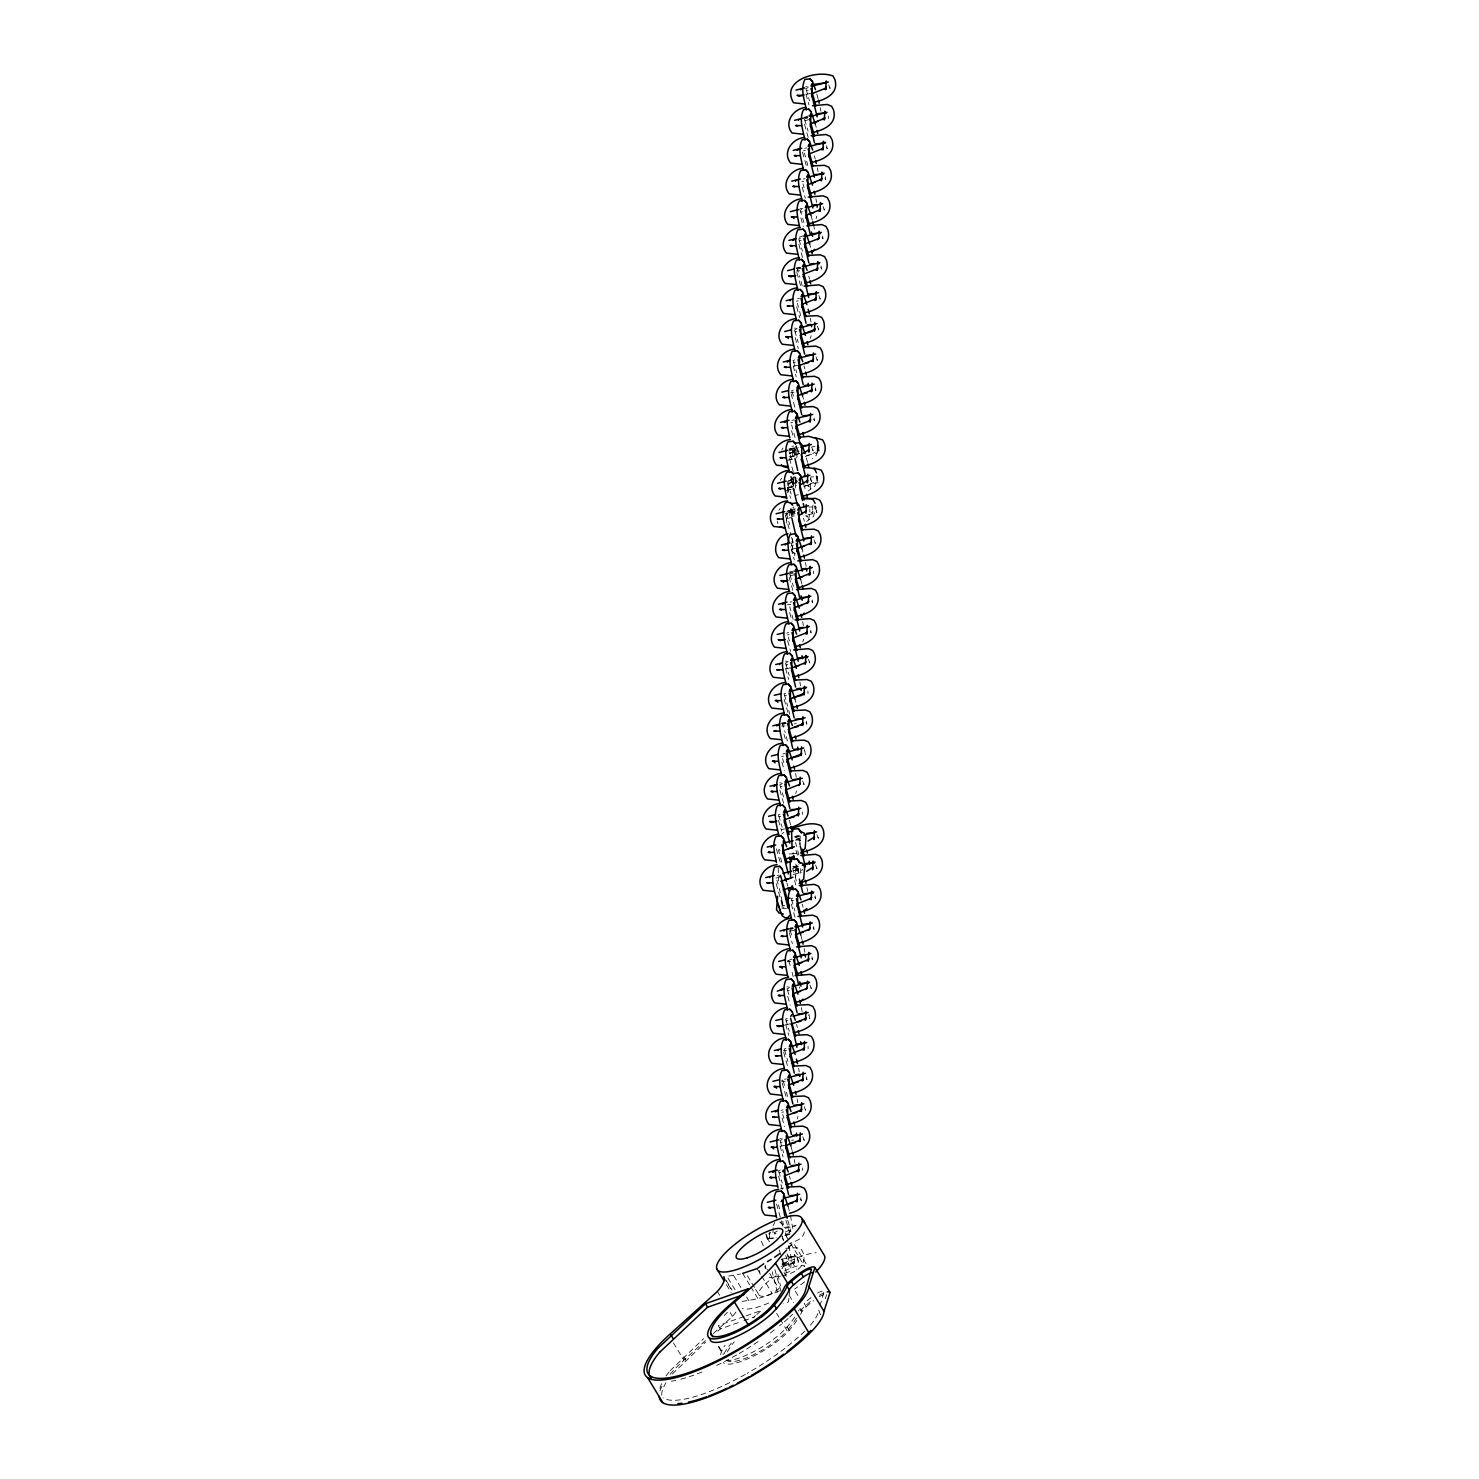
<?xml version="1.0" encoding="UTF-8"?>
<svg xmlns="http://www.w3.org/2000/svg" width="1479" height="1479" viewBox="0 0 1479 1479"><rect width="100%" height="100%" fill="white"/><g stroke="black" fill="none" stroke-linecap="round" stroke-linejoin="round"><path stroke-width="0.75" stroke-dasharray="5 3.75" d="M786.236 522.974L787.124 513.25L785.756 515.191L793.021 511.031M787.641 492.914L788.529 483.189M789.675 515.727L789.989 508.924M791.505 476.589L791.191 487.608M792.485 455.421L793.151 445.66M791.801 516.67L792.208 507.815M793.225 486.184L793.816 476.811L790.045 480.361M793.872 516.559L794.094 508.24M795.314 485.759L795.536 477.44M796.737 455.698L796.941 447.379M778.176 867.877L778.638 880.966M782.114 908.642L782.225 902.56M769.727 1233.116L769.32 1241.861L767.804 1238.108L769.062 1238.607L766.825 1238.33L776.826 1237.831M773.073 1227.829L772.888 1236.573M809.364 514.674L808.495 521.754M810.584 488.939L810.88 478.087M812.895 505.115L812.489 513.842L812.951 511.327L809.974 513.805M798.475 873.054L798.9 864.198M800.01 840.608L800.213 836.171M782.446 1259.701L782.021 1268.612L784.646 1264.804L789.638 1266.19L785.737 1255.616M800.564 873.183L800.768 868.728M789.841 1289.614L788.492 1301.927L783.648 1303.794M820.512 1314.794L818.645 1310.006L818.46 1311.411A69.051 18.987 -31.3 0 1 810.455 1325.092M817.517 451.243L816.242 455.347L812.47 458.49M816.075 482.043L814.8 486.166L808.052 491.01M814.633 512.529L813.376 516.652L806.61 521.495M804.317 1231.859C803.578 1238.958 795.129 1241.269 789.546 1243.562M816.075 218.781L816.741 216.211M810.474 338.321L811.139 335.751M796.626 457.935L797.126 455.846M795.221 487.996L795.72 485.907M802.857 641.849L803.522 639.279M795.757 793.594L796.423 791.025M789.028 853.993L792.781 853.808L793.594 851.331M797.292 1118.956L797.957 1116.386M819.958 1305.846L824.265 1291.038A8.208 2.255 -31.3 0 0 817.111 1293.293M825.319 1298.839L826.632 1294.68M792.836 547.193L792.337 549.282L792.67 538.726M773.184 1225.555L774.737 1222.449M789.472 453.924L789.952 452.944M795.425 875.734L795.924 874.718L795.443 877.213L795.868 868.506L797.052 870.817L798.993 871.094L795.166 870.318M800.583 1314.369A129.745 35.681 -31.3 0 0 801.988 1311.559L802.302 1310.949A14.143 3.882 -31.3 0 1 805.279 1307.565L806.221 1306.715L804.169 1303.332A54.575 15.012 -31.3 0 1 811.546 1297.212M781.725 449.967L783.075 448.008M780.302 480.213L781.67 478.253M778.897 510.273L780.246 508.314M770.208 1232.155L768.858 1234.096L770.374 1232.802M794.833 1317.013A129.745 35.681 -31.3 0 1 787.124 1326.977L782.557 1331.729A41.43 11.388 -31.3 0 1 727.705 1360.698M796.885 1320.396A129.745 35.681 -31.3 0 1 789.176 1330.361L784.609 1335.112A41.43 11.388 -31.3 0 1 748.855 1358.369A41.43 11.388 -31.3 0 1 723.249 1362.473M670.32 1370.571L703.56 1338.735M672.372 1373.954L705.612 1342.119M670.153 1374.305A98.132 26.992 -31.3 0 1 683.908 1360.144L706.629 1339.512M788.677 451.113C794.001 447.804 795.499 452.833 789.231 452.925M799.27 453.498L797.939 453.277L798.715 451.687M787.235 481.914C792.559 478.623 794.057 483.633 787.789 483.725M787.641 511.642L791.136 512.196L786.347 514.211M792.504 868.783C797.81 865.474 799.326 870.502 793.04 870.595M802.542 869.171L801.766 870.761M786.495 908.328L783.204 908.457L783.999 906.867M787.216 961.036L792.004 959.021M781.596 1080.89L782.594 1079.984M787.808 1220.434L790.895 1231.378L786.107 1233.375M783.13 1263.269C797.957 1256.632 780.764 1271.7 781.892 1258.906M713.377 1333.448L732.493 1316.384A52.856 14.531 -31.3 0 0 736.69 1310.949M717.759 1331.192L720.273 1328.937L741.755 1321.431M815.28 452.056L812.803 453.498M787.161 485.13L794.426 480.971M813.857 482.302L803.837 486.72M781.781 834.008L783.852 832.27M788.233 1247.222L793.41 1242.896L806.203 1263.972M742.07 1301.335C754.9 1299.856 768.636 1296.769 778.952 1288.671L767.305 1269.518M790.1 453.609L795.85 450.725M788.621 510.847L791.08 509.7M796.719 836.985L799.178 835.838M797.773 866.084L792.633 866.694M805.667 88.722L807.497 87.945M804.243 118.967L808.033 117.858M808.569 119.67L804.798 120.779M799.973 210.314L801.784 209.537M798.623 239.062L800.435 238.285M797.199 269.307L800.971 268.198M794.352 330.168L796.183 329.392M792.929 360.654L794.741 359.878M791.505 390.807L793.336 390.049M799.547 453.24C794.223 456.549 792.726 451.539 798.993 451.428M794.223 512.085L791.394 513.749L794.889 514.322M790.951 543.643L792.781 542.885M789.527 574.129L793.299 573.02M793.853 574.832L790.063 575.941M786.754 633.123L788.584 632.365M785.349 663.184L787.179 662.426M783.907 693.984L785.737 693.226M782.483 724.47L786.255 723.36M779.636 784.887L781.467 784.11M778.231 814.947L780.062 814.171M791.099 898.844L792.91 898.086M789.657 929.644L793.428 928.535M793.964 930.346L788.862 931.234M786.865 988.878L788.695 988.12M785.46 1019.123L787.272 1018.365M784.036 1049.184L785.867 1048.426M781.171 1110.47L783.001 1109.712M779.766 1140.642L781.578 1139.865M778.342 1170.887L780.172 1170.111M777.307 1230.972L774.497 1232.636L775.717 1237.017M785.571 1231.582L789.342 1230.473L790.895 1231.378M804.872 117.155L808.736 115.787M799.252 237.25L803.097 235.882M789.305 449.302L797.31 446.769M805.26 456.475L809.327 455.033M794.001 570.968L789.657 572.04L792.319 572.576M794.537 836.726L798.401 835.376M793.132 866.971L796.978 865.622M785.534 1235.686L789.601 1234.244M784.11 1266.153L794.297 1261.661L792.799 1262.863L794.63 1260.718L794.149 1263.214L794.556 1254.506L795.757 1256.817L797.699 1257.095L786.846 1257.002M743.992 1316.55L718.221 1325.554L720.273 1328.937M746.155 1315.811L761.186 1310.542M743.9 1320.692L754.641 1316.939M791.727 478.752L795.868 477.588M795.129 495.576L798.253 494.689M780.302 1188.968L783.556 1188.044M781.947 1275.878C793.04 1273.604 807.479 1267.485 803.319 1253.157L801.452 1249.533L797.163 1247.74L785.571 1248.294M735.081 1289.836L726.947 1276.414L740.424 1274.011M806.314 94.397L810.621 93.343M803.226 118.172L807.534 117.1M796.183 268.512L800.49 267.44M793.576 366.33L797.884 365.276M789.823 449.801L798.438 447.656M789.878 452.814L798.512 450.688M789.324 456.808L797.957 454.663M787.253 460.357L791.561 459.303M806.647 455.569L817.443 452.888M788.381 480.601L796.996 478.457M788.473 483.06L797.089 480.934M787.882 487.608L796.515 485.463M785.83 490.603L792.3 489.013M805.242 485.815L818.183 482.598M786.939 511.087L795.573 508.942M784.905 513.657L795.684 510.994M808.144 514.803L816.778 512.658L816.408 509.848M791.598 549.338L795.924 548.265M788.51 573.353L792.818 572.281M785.996 668.878L790.304 667.805M781.448 723.693L785.774 722.621M795.055 837.225L801.526 835.617M795.184 840.146L799.492 839.092L800.287 840.738M793.631 867.47L800.102 865.862M793.761 870.632L798.068 869.578L799.363 873.22M793.151 874.477L801.784 872.333M788.621 928.867L792.947 927.795M786.107 1024.818L790.415 1023.745M780.413 1146.317L784.72 1145.245M785.257 1228.291L796.035 1225.629M765.863 1234.078L767.509 1239.568L773.979 1237.96M784.776 1235.298L789.083 1234.226M781.67 1259.313L796.756 1255.579L798.438 1262.049L781.189 1266.32M790.026 457.196L794.371 456.272M788.584 488.015L792.929 487.072M787.142 518.482L791.487 517.558M781.448 829.59L784.573 828.924M784.129 1227.404L795.295 1225.832M780.394 1276.211L769.172 1277.671M806.203 90.533L808.163 90.182M804.668 148.251L806.61 147.918M803.374 150.821L805.334 150.488M803.226 179.051L805.168 178.719M801.932 181.64L803.892 181.288M800.509 212.126L802.468 211.774M799.159 240.874L801.119 240.522M799.695 270.768L796.405 270.897M797.625 298.592L799.566 298.259M796.331 301.161L798.29 300.829M794.889 331.98L796.848 331.629M793.465 362.466L795.425 362.115M794.001 392.286L790.71 392.397M791.912 420.295L793.872 419.944M790.636 422.865L792.578 422.532M797.588 481.673L792.799 483.688L796.294 484.262M791.487 545.455L793.447 545.122M790.008 602.119L791.949 601.768M790.673 604.356L787.383 604.467M787.309 634.935L789.25 634.602M785.885 664.995L787.845 664.644M784.443 695.796L786.403 695.463M794.371 723.86L796.312 723.508M784.979 725.949L781.688 726.06M782.89 753.865L784.85 753.532M781.615 756.435L783.556 756.102M780.191 786.68L782.151 786.347M778.786 816.741L780.727 816.408M795.739 837.78L799.233 838.334L794.463 840.349M777.196 875.457L779.137 875.124M775.902 878.045L777.862 877.694M791.635 900.656L793.594 900.323M790.71 961.609L787.42 961.72M787.42 990.69L789.361 990.357M785.996 1020.935L787.956 1020.602M786.551 1050.645L783.26 1050.774M784.425 1079.226L786.384 1078.875M785.09 1081.463L781.818 1081.574M781.725 1112.282L783.667 1111.949M780.302 1142.435L782.262 1142.102M791.635 1140.346L793.576 1139.995M778.878 1172.681L780.838 1172.348M792.781 853.808L797.126 853.198M811.823 446.787L815.021 446.621M789.12 459.359L792.541 459.193M810.4 477.033L813.616 476.867M787.697 489.604L791.117 489.438M808.995 507.094L812.211 506.927M786.088 1234.004L788.806 1233.874M785.09 1273.308L789.915 1271.441L790.84 1268.132L791.154 1257.298L787.863 1241.639M796.608 839.832L800.435 840.608L798.475 840.331L797.292 838.02M782.409 905.425L784.646 905.703M776.031 1233.56L774.589 1232.987M805.796 86.632L808.477 87.169M807.053 117.414L804.761 117.285M800.102 208.225L802.764 208.761M800.01 267.754L797.717 267.625M794.482 328.079L797.144 328.615M788.806 449.024L793.946 448.414L795.258 445.992L794.667 455.384L791.986 446.455M795.351 450.448L793.502 448.414L798.031 450.984M793.927 480.693L792.078 478.66L796.608 481.23M792.522 510.754L790.673 508.721L795.203 511.29M793.761 542.109L791.468 541.961M785.478 661.095L788.159 661.631M785.275 722.917L782.983 722.787M779.784 782.779L782.446 783.334M792.448 928.109L790.156 927.962M787.013 986.789L789.675 987.325M779.895 1138.534L782.557 1139.089M807.09 485.463L809.364 486.998L808.255 485.038M805.667 515.709L807.959 517.243L806.831 515.284M795.406 553.959L792.522 551.796L790.544 546.916M828.332 118.523L828.258 115.954M816.778 512.658L815.983 511.013M809.9 511.974L809.808 509.405M813.598 573.704L813.524 571.134M807.996 693.559L807.904 690.989M802.321 814.504L802.247 811.934M808.126 1048.74L808.052 1046.189M802.431 1170.444L802.357 1167.874M798.438 1262.049L796.756 1255.579M782.299 1224.483L779.877 1221.839L783.112 1226.257M763.349 1245.799L760.742 1240.012M785.7 1235.261L789.268 1241.103M790.452 1243.063L804.65 1266.468A26.955 7.413 -31.3 0 0 784.573 1270.942M787.124 1253.933L796.423 1269.259M784.018 1272.55L786.329 1276.377M795.295 1291.167L798.789 1296.917M799.917 1308.194L801.969 1311.577M789.028 1295.105L793.668 1302.759M757.119 1268.631L760.613 1274.38M761.759 1276.285L772.241 1293.533M787.142 1326.977L789.194 1330.361M776.623 1313.352L778.952 1317.179M780.117 1319.102L787.087 1330.601A37.992 10.445 -31.3 0 1 753.532 1354.727A37.992 10.445 -31.3 0 1 726.54 1360.125M747.394 1275.785L754.493 1287.469M755.677 1289.429L759.226 1295.271M742.643 1273.401L749.631 1284.9M750.796 1286.804L757.766 1298.303M733.787 1275.822L741.94 1289.244M746.599 1296.917L748.929 1300.744M726.207 1280.518L732.031 1290.095M723.712 1277.043L731.865 1290.446M726.337 1284.585L731.07 1292.387M717.352 1291.481L719.681 1295.308M730.164 1312.557L732.493 1316.384M718.812 1346.445L723.453 1354.098M718.406 1346.722L723.046 1354.376M683.705 1356.779L685.757 1360.162M673.426 1342.895L683.908 1360.144M779.359 849.39L780.062 850.721M760.206 1274.417L759.319 1270.498M793.983 448.932L796.774 456.493M792.559 479.178L795.351 486.739M791.154 509.238L793.946 516.8M783.648 1240.326L781.67 1235.446M796.7 267.292L799.917 277.239M796.312 445.641L798.549 452.13M794.87 476.441L797.107 482.949M793.447 506.927L794.482 509.756M781.966 722.455L785.183 732.401M789.952 1233.431L785.941 1220.212M826.428 147.197L827.205 148.843L826.336 144.018M824.986 177.998L825.763 179.643L825.393 176.814M822.213 237.232L822.99 238.877L822.62 236.048M820.79 267.477L821.584 269.123L820.697 264.297M815.095 388.977L815.872 390.622L815.521 387.812M813.672 419.223L814.467 420.868L814.097 418.058M811.768 601.047L812.544 602.692L812.174 599.882M810.344 631.293L811.139 632.938L810.769 630.128M806.055 722.639L806.85 724.285L805.963 719.478M814.67 897.013L815.465 898.659L815.095 895.849M813.228 927.814L814.023 929.478L813.653 926.649M811.805 958.3L812.6 959.945L811.712 955.138M806.184 1078.154L806.979 1079.799L806.092 1074.993M800.527 1199.099L801.304 1200.763L800.416 1195.938M793.151 450.429L793.576 451.724M790.581 476.515L792.171 481.784M790.729 512.584L790.304 511.29L791.968 516.43M795.813 863.939L797.403 869.208M799.307 986.992L799.732 988.286M777.344 1292.239L772.204 1271.774M792.836 483.873L793.41 485.63L791.746 480.49M806.11 89.276L809.531 100.923M804.687 119.522L808.107 131.169M800.416 210.868L801.507 214.27M799.067 239.616L802.487 251.245M794.796 330.723L798.216 342.37M793.373 361.209L796.793 372.856M791.949 391.38L794.223 398.738M787.678 482.487L791.099 494.115M786.255 512.973L789.675 524.601M791.394 544.217L794.815 555.845M789.971 574.702L793.391 586.331M785.793 663.757L789.213 675.385M784.351 694.557L787.771 706.186M780.099 785.441L781.189 788.843M796.978 867.914L798.642 873.054M778.675 815.502L782.114 827.131M792.947 869.356L794.038 872.739M791.542 899.417L794.962 911.046M790.1 930.217L792.356 937.575M788.658 960.703L790.932 968.061M787.327 989.451L789.583 996.809M785.904 1019.697L789.324 1031.325M784.499 1049.757L787.919 1061.386M783.057 1080.557L785.312 1087.915M780.209 1141.196L783.63 1152.825M778.786 1171.442L782.206 1183.071M782.742 1259.572L787.198 1275.212M796.515 483.337L794.463 476.09M794.981 513.805L793.631 509.072M804.391 152.984L805.556 156.94M802.949 183.784L804.114 187.759M797.347 303.324L798.512 307.281M791.635 425.009L792.799 428.984M803.67 483.818L805.759 491.157M790.23 455.07L791.394 459.045M789.712 606.834L790.895 610.809M788.307 637.079L789.472 641.054M782.613 758.598L783.778 762.554M795.462 842.494L796.626 846.469M778.342 849.704L779.507 853.679M776.919 880.19L778.083 884.165M782.724 1114.426L783.888 1118.401M778.472 1204.886L779.655 1208.861M785.349 1232.765L786.606 1237.036M805.907 93.99L808.976 104.935M804.484 124.236L808.181 137.362M802.45 152.115L806.776 167.423M802.247 187.297L805.334 198.241M800.823 217.783L803.282 226.527M798.845 244.331L802.561 257.457M796.811 272.395L800.527 285.521M796.645 306.819L799.732 317.763M795.203 337.637L798.29 348.563M793.151 365.923L796.238 376.868M791.117 393.895L795.443 409.221M791.561 430.703L792.781 435.085M795.868 446.029L797.717 452.592M794.001 450.91L795.24 455.292M789.527 458.582L793.853 473.89M792.559 481.71L793.798 486.092M787.475 487.201L790.562 498.146M791.136 512.196L792.356 516.578M785.423 515.487L790.969 535.195M791.598 537.376L792.818 541.758M791.191 548.931L794.26 559.875M789.139 577.217L792.836 590.361M789.638 612.528L792.115 621.291M787.604 640.592L790.692 651.536M785.589 668.471L788.658 679.397M784.147 699.271L787.845 712.397M783.944 734.12L785.183 738.502M781.91 762.092L784.388 770.855M779.877 790.156L783.574 803.282M795.998 850.388L797.847 856.951M797.828 868.58L799.048 872.961M778.472 820.216L781.559 831.161M794.574 880.634L795.813 884.997M776.401 848.835L780.727 864.143M791.32 904.131L795.018 917.257M776.216 883.702L783.001 907.755M789.268 932.731L792.356 943.676M787.715 996.347L790.193 1005.091M785.682 1024.411L788.769 1035.337M783.667 1052.272L787.974 1067.598M782.225 1083.072L786.532 1098.398M782.021 1117.939L784.499 1126.702M779.988 1145.911L783.075 1156.855M778.583 1176.156L782.28 1189.282M776.549 1204.035L782.724 1225.906M782.04 1235.926L783.278 1240.289M787.586 1255.616L789.453 1262.179M779.415 1250.143L781.282 1256.706M774.904 1269.703L781.688 1293.755M816.796 94.027L818.035 98.612M815.373 124.254L816.205 127.323M814.374 155.85L815.206 158.919M811.084 215.62L812.341 220.205M802.672 218.245L803.837 222.516M809.752 244.349L810.566 247.418M808.736 276.129L809.568 279.198M804.04 365.96L804.872 369.01M802.635 396.113L803.467 399.182M806.351 457.843L807.589 462.446M803.522 518.149L804.354 521.218M802.08 548.949L802.912 552.018M800.638 579.435L801.895 584.039M795.036 699.29L795.85 702.359M782.354 792.799L783.519 797.07M789.361 820.235L790.599 824.838M795.221 876.714L796.368 880.985M802.21 904.15L803.042 907.219M786.902 883.055L787.734 886.124M800.768 934.95L802.006 939.553M796.571 1024.429L797.403 1027.498M790.877 1145.929L792.134 1150.533M789.472 1176.175L790.304 1179.244M788.067 1206.235L789.305 1210.839M828.739 84.876L830.033 88.537L829.664 85.708M823.045 206.487L824.339 210.129L823.969 207.3M818.867 295.523L820.161 299.183L819.791 296.355M817.425 326.341L818.719 329.983L818.349 327.155M815.983 356.827L817.295 360.469L816.926 357.641M811.749 447.287L813.062 450.929L812.692 448.119M810.307 478.087L811.62 481.729L811.25 478.919M814.023 539.817L815.317 543.477L814.966 540.648M808.421 659.357L809.716 662.999L809.364 660.189M804.558 749.631L805.445 754.456L804.132 750.796M816.981 834.711L818.294 838.353L817.924 835.543M802.709 781.041L804.021 784.702L803.652 781.873M815.576 864.956L816.87 868.598L816.5 865.788M809.937 985.051L811.25 988.693L810.88 985.883M808.939 1014.113L809.826 1018.939L808.532 1015.297M804.243 1106.643L805.556 1110.285L805.186 1107.475M802.838 1136.796L804.132 1140.457L803.763 1137.628M766.621 1234.743L767.509 1239.568M765.198 1265.229L766.048 1269.074M764.772 1266.394L765.29 1268.39M806.702 161.211L807.756 165.482M801.063 281.491L802.136 285.761M799.658 311.551L800.712 315.822M793.964 433.255L795.018 437.507M792.041 615.079L793.095 619.331M786.347 736.671L787.401 740.942M797.791 850.739L798.845 854.991M780.653 857.931L781.725 862.202M779.23 888.417L780.283 892.687M792.078 972.332L793.151 976.602M786.477 1092.186L787.531 1096.457M777.936 1274.417L780.524 1286.009M813.487 224.826L814.448 229.171M788.825 710.456L789.712 714.394M790.452 1215.461L792.707 1228.328M820.161 107.579L820.882 111.332M817.332 167.866L818.072 171.638M815.89 198.685L816.611 202.438M810.289 318.207L811.01 321.978M805.445 562.501L806.184 566.272M802.672 621.735L803.393 625.506M799.843 682.041L800.564 685.812M795.554 773.48L796.294 777.251M806.979 887.64L807.719 891.412M804.132 948.501L804.872 952.273M781.171 896.644L781.836 900.008M801.359 1007.735L802.099 1011.507M798.531 1068.041L799.27 1071.813M797.089 1098.842L797.828 1102.613M794.241 1159.481L794.981 1163.252M782.742 1221.34L783.408 1224.704M799.862 841.902L799.492 839.092M798.438 872.388L798.068 869.578M777.64 521.107L777.825 523.695M727.391 1351.954A71.861 19.763 -31.3 0 1 734.305 1341.841M796.442 1317.974A126.214 34.701 -31.3 0 1 787.087 1330.601M800.379 1310.875A17.563 4.825 -31.3 0 1 804.594 1306.493A58.217 16.01 -31.3 0 1 813.339 1299.283M819.329 1295.179A11.647 3.198 -31.3 0 1 825.467 1292.387M659.967 1390.907A98.132 26.992 -31.3 0 1 663.535 1383.383M724.137 1353.803A75.3 20.706 -31.3 0 1 731.347 1343.209M661.76 1395.233A94.711 26.049 -31.3 0 1 665.938 1382.736M819.163 1296.676A8.208 2.255 -31.3 0 1 826.317 1294.421M806.24 1306.715A54.575 15.012 -31.3 0 1 813.598 1300.596M788.307 1248.165A171.453 47.143 -31.3 0 1 793.41 1242.896M804.687 1281.775A49.51 13.607 -31.3 0 1 794.5 1289.041M768.673 1303.054A49.51 13.607 -31.3 0 1 742.162 1308.471M782.317 1264.952A49.51 13.607 -31.3 0 1 816.205 1252.713M779.322 1290.797A26.955 7.413 -31.3 0 1 758.616 1294.143A26.955 7.413 -31.3 0 1 776.475 1275.545M799.27 1309.544A129.745 35.681 -31.3 0 1 798.531 1310.986M804.742 1331.174A94.711 26.049 -31.3 0 1 747.228 1373.307M745.25 1374.435A94.711 26.049 -31.3 0 1 663.184 1397.895M659.967 1388.485A94.711 26.049 -31.3 0 1 662.13 1382.514M666.105 1375.969A94.711 26.049 -31.3 0 1 670.264 1370.589M760.409 1311.263A208.391 57.311 -31.3 0 1 756.786 1314.517M755.547 1315.607A208.391 57.311 -31.3 0 1 753.051 1317.789M720.587 1354.782A75.3 20.706 -31.3 0 1 725.006 1345.409M724.229 1315.515A75.3 20.706 -31.3 0 1 727.446 1312.391M792.689 1314.239A94.711 26.049 -31.3 0 1 789.657 1317.086M788.067 1318.528A94.711 26.049 -31.3 0 1 779.544 1325.794M774.423 1329.861A94.711 26.049 -31.3 0 1 769.172 1333.836M758.135 1341.601A94.711 26.049 -31.3 0 1 738.576 1353.84M736.597 1354.986A94.711 26.049 -31.3 0 1 716.594 1365.487M701.933 1372.013A94.711 26.049 -31.3 0 1 695.851 1374.379M693.891 1375.1A94.711 26.049 -31.3 0 1 677.622 1379.999M675.792 1380.388A94.711 26.049 -31.3 0 1 671.318 1381.22M781.725 900.452L783.112 906.664L781.725 900.452"/><path stroke-width="1.5" d="M805.889 513.398L806.295 504.672M807.737 474.186L807.331 482.912L807.793 480.398L801.341 484.428M809.179 443.386L808.773 452.112L809.235 449.598L802.783 453.609M810.584 413.325L810.178 422.051L810.658 419.537L808.828 421.7L810.326 420.48L795.776 426.211M812.008 383.079L811.601 391.806L812.063 389.291L810.233 391.454L811.749 390.234L797.181 395.965M813.413 352.926L813.006 361.634L813.487 359.138L811.657 361.283L813.154 360.081L798.605 365.812M814.837 322.44L814.43 331.167L814.911 328.652L813.08 330.797L814.596 329.595L800.028 335.326M815.872 300.348L816.279 291.64M818.811 237.86L819.107 231.334L820.309 233.645M821.474 180.826L821.88 172.1L822.694 173.653M798.734 807.22L798.327 815.927L798.789 813.413L796.959 815.576L798.475 814.374L783.925 820.106M799.825 783.685L800.139 777.159M801.563 746.913L801.156 755.621L801.618 753.125L799.788 755.27L801.304 754.068L786.754 759.799M802.968 716.742L802.561 725.468L803.042 722.954L801.211 725.117L802.709 723.897L788.159 729.628M805.426 664.182L805.852 655.456L807.035 657.767M808.366 601.694L808.662 595.15L809.475 596.721M811.453 535.934L811.028 544.642L811.509 542.127L809.679 544.29L811.195 543.07L796.626 548.801M817.517 451.243L817.942 442.036L816.057 438.431L808.699 436.342L800.194 437.174M797.421 1193.22L797.015 1201.928L797.495 1199.414L795.665 1201.577L797.181 1200.375L782.613 1206.106M798.845 1163.16L798.42 1171.867L798.9 1169.353L797.07 1171.516L798.586 1170.314L784.018 1176.045M800.25 1132.914L799.843 1141.622L800.324 1139.107L798.494 1141.27L799.991 1140.069L785.441 1145.8M801.673 1102.742L801.267 1111.468L801.729 1108.954L799.899 1111.117L801.415 1109.897L786.846 1115.628M803.097 1072.257L802.69 1080.983L803.171 1078.468L801.341 1080.631L802.838 1079.411L788.289 1085.142M804.132 1050.182L804.539 1041.456M805.944 1011.396L805.537 1020.122L806.018 1017.607L804.188 1019.77L805.704 1018.55L791.136 1024.281M807.053 987.695L807.368 981.15L808.569 983.48M809.845 928.461L810.141 921.935L810.936 923.488M811.176 899.842L811.583 891.116L812.378 892.687M723.878 1276.691A52.856 14.531 -31.3 0 1 717.352 1291.481L668.785 1335.223A98.132 26.992 -31.3 0 0 671.743 1378.557A98.132 26.992 -31.3 0 0 794.241 1308.675A72.471 19.93 -31.3 0 0 808.902 1286.453L814.911 1267.521A11.647 3.198 -31.3 0 0 800.121 1272.938A58.217 16.01 -31.3 0 0 789.472 1281.59A17.563 4.825 -31.3 0 0 784.369 1287.433A126.214 34.701 -31.3 0 1 771.964 1305.68A37.992 10.445 -31.3 0 1 734.897 1331.451A37.992 10.445 -31.3 0 1 710.659 1333.023L712.989 1336.868M659.19 1396.342A98.132 26.992 -31.3 0 0 716.113 1393.902A98.132 26.992 -31.3 0 0 809.383 1333.577A72.471 19.93 -31.3 0 0 824.025 1311.355L830.033 1292.443L814.911 1267.521M814.652 249.267L812.285 251.744M801.803 447.434L801.655 460.653L801.378 459.1L805.482 476.423M804.206 613.101L801.84 615.56M783.371 840.627L783.223 853.864L782.946 852.292L788.307 873.886M790.045 915.187L787.678 917.664L784.961 917.793L782.077 915.63L779.525 908.993M791.857 1014.539L790.729 1016.424M802.912 999.101L800.527 1001.56M786.347 1135.521L786.181 1148.758L785.922 1147.186L790.008 1164.509M784.924 1165.766L784.776 1179.003L784.499 1177.432L788.603 1194.755M783.519 1195.827L783.001 1206.735L784.794 1215.59M798.494 120.335L798.974 119.374M797.089 150.396L797.569 149.434M795.647 181.196L796.127 180.235M821.954 178.312L820.124 180.456L821.64 179.255L807.072 184.986M792.873 240.43L793.336 239.469M819.181 237.546L817.351 239.69L818.867 238.489L804.299 244.22M790.045 300.736L790.525 299.775M816.353 297.852L814.522 299.997L816.038 298.795L801.47 304.526M787.161 362.022L787.641 361.061M784.332 422.439L784.813 421.46M785.201 545.03L785.682 544.05M806.369 510.884L799.917 514.895M782.428 604.264L782.909 603.284M808.736 601.361L806.905 603.524L808.421 602.304L793.853 608.035M779.599 664.57L780.08 663.59M805.907 661.668L804.077 663.812L805.593 662.61L791.025 668.342M776.715 725.856L777.196 724.876M773.887 786.255L774.367 785.294M800.213 783.352L798.383 785.515L799.88 784.314L785.331 790.045M771.04 847.116L771.52 846.154M769.616 877.602L770.097 876.64M777.584 896.274L776.53 909.696L778.934 912.913L783.315 914.022M783.888 931.03L784.369 930.051M811.657 897.328L809.826 899.472L811.324 898.271L796.774 904.002M810.215 928.128L808.384 930.291L809.882 929.071L795.332 934.802M781.115 990.264L781.596 989.285M807.442 987.362L805.611 989.525L807.109 988.305L792.559 994.036M778.287 1050.571L778.767 1049.591M804.613 1047.668L802.783 1049.813L804.28 1048.611L789.731 1054.342M775.421 1111.857L775.902 1110.877M772.593 1172.255L773.073 1171.294M787.142 1286.323L787.475 1285.713A14.143 3.882 -31.3 0 1 790.433 1282.311L791.394 1281.48A54.575 15.012 -31.3 0 1 801.322 1273.401L802.857 1272.328A8.208 2.255 -31.3 0 1 811.472 1269.185L805.667 1289.559A69.051 18.987 -31.3 0 1 793.964 1307.307L791.986 1309.303A94.711 26.049 -31.3 0 1 682.318 1374.657A94.711 26.049 -31.3 0 1 657.489 1348.719L705.446 1303.702L748.392 1288.69L747.616 1289.392A208.391 57.311 -31.3 0 1 732.493 1302.537A75.3 20.706 -31.3 0 0 707.609 1334.871L708.423 1337.238A41.43 11.388 -31.3 0 0 734.009 1333.134A41.43 11.388 -31.3 0 0 769.783 1309.876L774.349 1305.125A129.745 35.681 -31.3 0 0 787.142 1286.323L789.287 1289.873A129.745 35.681 -31.3 0 1 776.493 1308.656L771.927 1313.407A41.43 11.388 -31.3 0 1 736.172 1336.665A41.43 11.388 -31.3 0 1 710.567 1340.769L709.754 1338.421M789.287 1289.873L789.62 1289.244A14.143 3.882 -31.3 0 1 792.578 1285.861L793.539 1285.011A54.575 15.012 -31.3 0 1 803.467 1276.932L805.001 1275.878A8.208 2.255 -31.3 0 1 810.806 1273.012M810.936 86.022L812.248 83.6L812.082 96.838L811.823 95.266L817.184 116.859M809.512 116.268L810.825 113.846L810.677 127.083L810.4 125.512L814.504 142.834M808.107 146.31L809.42 143.907L809.272 157.144L808.995 155.572L814.356 177.166M806.665 177.129L807.978 174.707L807.811 187.944L807.552 186.372L812.914 207.984M805.242 207.615L806.554 205.193L806.388 218.43L806.129 216.858L810.215 234.181M803.892 236.344L805.205 233.941L805.038 247.178L804.779 245.606L808.865 262.929M802.468 266.59L803.781 264.186L803.633 277.423L803.356 275.852L808.717 297.445M801.063 296.65L802.376 294.247L802.21 307.484L801.951 305.913L806.055 323.235M799.621 327.469L800.934 325.047L800.768 338.284L800.509 336.713L804.594 354.036M798.198 357.955L799.51 355.533L799.344 368.77L799.067 367.199L803.171 384.522M796.774 388.108L798.087 385.686L797.939 398.923L797.662 397.37L801.766 414.693M795.351 418.354L796.682 415.932L796.515 429.169L796.238 427.616L800.342 444.939M799.067 480.083L800.379 477.662L799.88 488.569L802.431 500.531M797.662 510.144L798.974 507.722L798.826 520.959L798.549 519.406L803.91 541M796.22 540.944L797.532 538.541L797.384 551.759L797.107 550.206L802.247 571.153M794.796 571.43L796.109 569.027L795.942 582.245L795.684 580.692L799.769 598.015M793.447 600.178L794.759 597.756L794.593 610.993L794.334 609.44L799.695 631.034M792.023 630.424L793.336 628.002L793.188 641.239L792.91 639.686L798.272 661.279M790.618 660.484L791.931 658.063L791.783 671.3L791.505 669.747L795.61 687.051M789.176 691.285L790.489 688.881L790.322 702.1L790.063 700.547L794.168 717.87M787.752 721.77L789.065 719.367L788.899 732.586L788.64 731.033L792.726 748.356M786.329 751.924L787.641 749.52L787.494 762.757L787.216 761.186L791.32 778.509M784.924 782.169L786.236 779.766L786.07 793.003L785.793 791.431L789.897 808.754M783.5 812.23L784.813 809.826L784.665 823.045L784.388 821.492L789.749 843.085M796.368 896.145L797.68 893.723L797.514 906.96L797.236 905.407L802.598 927M794.926 926.945L796.238 924.541L796.072 937.76L795.794 936.207L801.156 957.8M793.483 957.431L794.796 955.027L794.648 968.246L794.371 966.693L798.475 984.016M792.134 986.179L793.465 983.757L793.299 996.994L793.021 995.441L797.126 1012.764M789.305 1046.485L790.636 1044.063L790.47 1057.3L790.193 1055.747L794.297 1073.051M787.863 1077.285L789.194 1074.882L789.028 1088.1L788.751 1086.547L792.855 1103.87M786.44 1107.771L787.752 1105.368L787.604 1118.586L787.327 1117.033L791.431 1134.356M659.671 1352.25L707.591 1307.233L744.103 1294.476M779.692 876.936L780.487 875.346M782.668 1171.571L783.463 1169.981M781.263 1201.632L782.04 1200.042M804.816 910.214L806.924 908.494M800.583 853.124L805.149 848.373L806.055 836.67L804.169 833.047L799.88 831.253M799.159 883.592L803.726 878.859L804.631 867.156L802.746 863.533L798.457 861.739M763.811 1263.769L757.119 1268.631L742.643 1273.401M774.7 1257.224L779.747 1253.656M767.453 1261.587L771.077 1259.405M800.546 89.775L803.023 88.352M797.717 150.082L800.194 148.658M793.502 240.116L795.979 238.692M787.808 361.708L790.267 360.284M784.979 422.125L787.438 420.702M783.057 603.95L785.534 602.526M777.362 725.542L779.821 724.118M774.534 785.941L776.993 784.517M771.687 846.801L774.146 845.378M781.762 989.95L784.221 988.527M776.068 1111.542L778.527 1110.119M773.221 1171.941L775.699 1170.518M794.482 443.256L799.621 442.646L802.025 445.271L805.094 453.572M793.058 473.502L798.198 472.892L800.601 475.517L803.67 483.818M791.653 503.563L796.793 502.952L799.196 505.578L802.265 513.879M788.085 533.753C777.27 535.324 771.687 549.744 778.804 557.712L789.804 558.914M794.371 846.709L782.483 850.906M808.015 841.033L814.485 837.022L814.005 839.536L814.411 830.81L815.206 832.381M792.947 877.195L781.041 881.392M806.61 871.279L813.062 867.267L812.581 869.781L812.988 861.055L814.189 863.385M805.981 107.449C793.724 108.189 783.315 122.628 792.097 133.018L803.115 134.219M804.576 137.51C792.319 138.25 781.91 152.688 790.692 163.078L801.692 164.28M803.134 168.31C790.877 169.05 780.468 183.488 789.25 193.897L800.25 195.08M801.692 198.796C789.453 199.536 779.026 213.974 787.808 224.383L798.826 225.566M800.361 227.544C788.104 228.284 777.695 242.722 786.477 253.112L797.477 254.314M798.937 257.79C786.68 258.529 776.272 272.968 785.053 283.358L796.053 284.56M797.532 287.85C785.275 288.59 774.867 303.029 783.648 313.419L794.648 314.62M796.09 318.651C783.833 319.39 773.425 333.829 782.206 344.237L793.206 345.42M794.648 349.136C782.409 349.876 771.983 364.315 780.764 374.723L791.783 375.906M793.243 379.29C780.986 380.048 770.577 394.468 779.359 404.876L790.359 406.078M791.82 409.535C779.581 410.293 769.154 424.713 777.936 435.122L788.954 436.323M790.415 439.596C778.157 440.354 767.749 454.774 776.53 465.182L787.549 466.384M788.973 470.396C776.715 471.154 766.307 485.574 775.088 495.983L786.088 497.184M787.549 500.882C775.292 501.64 764.883 516.06 773.665 526.469L784.665 527.67M791.247 562.612C779.008 563.37 768.581 577.79 777.381 588.198L788.381 589.4M789.915 591.36C777.658 592.118 767.25 606.538 776.031 616.946L787.031 618.148M788.492 621.605C776.235 622.363 765.826 636.783 774.608 647.192L785.608 648.394M787.087 651.666C774.83 652.424 764.421 666.844 773.203 677.253L784.203 678.454M785.645 682.466C773.388 683.224 762.979 697.644 771.761 708.053L782.761 709.254M784.203 712.952C771.964 713.71 761.537 728.13 770.319 738.539L781.337 739.74M782.798 743.124C770.541 743.863 760.132 758.302 768.914 768.692L779.914 769.893M781.374 773.369C769.135 774.109 758.709 788.547 767.49 798.937L778.509 800.139M779.969 803.43C767.73 804.169 757.303 818.608 766.085 828.998L777.104 830.2M791.043 828.647C800.527 825.781 811.712 821.03 821.307 825.855L823.174 829.46C827.334 843.806 812.895 849.926 801.803 852.2M778.527 834.23C766.27 834.969 755.861 849.408 764.643 859.798L775.662 861M793.779 856.526L784.683 859.391M789.62 858.892L794.241 857.265M777.104 864.716C764.846 865.455 754.438 879.894 763.219 890.284L774.22 891.486M792.356 887.012L783.26 889.877M789.749 888.417L792.818 887.326M791.376 918.126C779.137 918.884 768.71 933.304 777.492 943.713L788.51 944.915M789.952 948.612C777.695 949.37 767.287 963.79 776.068 974.199L787.087 975.4M788.603 977.36C776.364 978.118 765.937 992.538 774.719 1002.947L785.737 1004.149M787.179 1007.606C774.941 1008.364 764.514 1022.784 773.295 1033.192L784.314 1034.394M785.774 1037.666C773.535 1038.424 763.109 1052.845 771.89 1063.253L782.909 1064.455M784.332 1068.467C772.093 1069.225 761.667 1083.645 770.448 1094.053L781.467 1095.255M782.909 1098.952C770.651 1099.71 760.243 1114.131 769.025 1124.539L780.025 1125.741M781.485 1129.124C769.246 1129.864 758.819 1144.302 767.601 1154.692L778.62 1155.894M780.08 1159.37C767.823 1160.109 757.414 1174.548 766.196 1184.938L777.196 1186.14M778.675 1189.43C766.418 1190.17 756.009 1204.609 764.791 1214.998L775.791 1216.2M789.527 1213.279C799.64 1211.042 809.679 1203.814 806.203 1191.852L804.317 1188.247L800.028 1186.454L788.436 1187.008M811.342 93.88L825.911 88.148L824.395 89.35L826.225 87.206L825.744 89.701L826.151 80.994L826.964 82.547M813.561 102.365C824.653 100.091 839.092 93.99 834.932 79.644L833.047 76.021C817 69.605 780.228 80.365 793.52 102.772L804.521 103.974M809.937 124.125L824.487 118.394L822.971 119.596L824.801 117.451L824.339 119.947L824.746 111.239L825.929 113.55M812.137 132.611C823.23 130.337 837.669 124.236 833.509 109.89L831.623 106.266L827.334 104.473L812.507 105.73M808.514 154.186L823.082 148.455L821.566 149.656L823.396 147.512L822.916 150.008L823.341 141.3L824.136 142.853M810.732 162.672C821.825 160.398 836.264 154.278 832.104 139.95L830.218 136.327L825.929 134.534L811.102 135.791M809.29 193.472C820.383 191.216 834.822 185.097 830.662 170.751L828.776 167.145L824.487 165.334L812.895 165.888M805.648 215.472L820.198 209.741L818.7 210.942L820.531 208.798L820.05 211.312L820.457 202.586L821.252 204.139M807.867 223.958C818.941 221.702 833.38 215.583 829.22 201.236L827.353 197.613L823.063 195.82L808.218 197.077M806.517 252.706C817.591 250.432 832.03 244.312 827.889 229.984L826.003 226.361L821.714 224.568L806.868 225.825M802.875 274.465L817.443 268.734L815.927 269.936L817.758 267.791L817.295 270.287L817.702 261.58L818.885 263.891M805.094 282.951C816.186 280.677 830.625 274.558 826.465 260.23L824.579 256.606L820.29 254.813L808.717 255.368M803.689 313.012C814.781 310.738 829.22 304.619 825.06 290.272L823.174 286.667L818.885 284.874L804.04 286.131M802.247 343.812C813.321 341.557 827.759 335.437 823.618 321.091L821.732 317.467L817.443 315.674L805.852 316.229M800.823 374.298C811.897 372.024 826.336 365.923 822.176 351.577L820.309 347.953L816.02 346.16L804.428 346.715M799.399 404.47C810.492 402.196 824.931 396.076 820.771 381.73L818.885 378.125L814.596 376.332L803.023 376.868M797.976 434.715C809.068 432.441 823.507 426.322 819.348 411.975L817.48 408.37L813.191 406.577L801.6 407.113M803.115 466.199C814.208 463.925 828.647 457.806 824.487 443.46L822.601 439.855L815.243 437.766M801.692 496.445C812.784 494.171 827.223 488.052 823.063 473.705L821.196 470.1L813.82 468.011M800.287 526.506C811.379 524.232 825.818 518.112 821.658 503.766L819.773 500.161L815.484 498.368L803.91 498.904M798.845 557.306C809.937 555.032 824.376 548.912 820.216 534.566L818.331 530.961L814.042 529.168L802.45 529.722M795.203 579.287L809.771 573.556L808.255 574.776L810.085 572.613L809.605 575.128L810.011 566.402L810.806 567.973M797.421 587.792C808.495 585.518 822.934 579.398 818.793 565.052L816.907 561.447L812.618 559.654L797.773 560.892M796.072 616.54C807.164 614.266 821.584 608.146 817.443 593.8L815.558 590.195L811.268 588.402L796.423 589.64M792.448 638.281L806.998 632.55L805.482 633.77L807.312 631.607L806.85 634.121L807.257 625.395L808.052 626.967M794.648 646.785C805.741 644.511 820.179 638.392 816.02 624.046L814.134 620.441L809.845 618.647L795.018 619.886M793.243 676.846C804.336 674.572 818.774 668.453 814.615 654.106L812.729 650.501L808.44 648.708L793.613 649.947M789.583 699.142L804.151 693.411L802.635 694.631L804.465 692.468L803.984 694.982L804.391 686.256L805.593 688.585M791.801 707.646C802.894 705.372 817.332 699.253 813.173 684.906L811.287 681.301L806.998 679.508L795.406 680.063M790.378 738.132C801.452 735.858 815.89 729.739 811.731 715.392L809.863 711.787L805.574 709.994L793.983 710.549M788.954 768.285C800.047 766.011 814.485 759.892 810.326 745.545L808.44 741.94L804.151 740.147L792.578 740.702M787.531 798.531C798.623 796.257 813.062 790.137 808.902 775.791L807.035 772.186L802.746 770.393L791.154 770.947M787.697 828.148C798.475 825.966 811.472 819.403 807.497 805.852L805.63 802.247L801.322 800.453L789.749 801.008M800.398 882.445C811.472 880.171 825.911 874.052 821.769 859.706L819.884 856.101L815.595 854.307L800.749 855.546M798.993 912.506C810.067 910.232 824.506 904.113 820.346 889.766L818.479 886.161L814.189 884.368L799.344 885.607M797.551 943.306C808.625 941.032 823.063 934.913 818.904 920.567L817.037 916.962L812.747 915.168L797.902 916.407M793.909 965.288L808.458 959.557L806.942 960.777L808.773 958.614L808.31 961.128L808.717 952.402L809.512 953.973M796.109 973.792C807.201 971.518 821.64 965.399 817.48 951.052L815.595 947.447L811.305 945.654L796.478 946.893M794.759 1002.54C805.852 1000.266 820.29 994.147 816.131 979.801L814.263 976.195L809.974 974.402L795.129 975.641M793.354 1032.786C804.428 1030.512 818.867 1024.392 814.707 1010.046L812.84 1006.441L808.551 1004.648L796.959 1005.184M791.931 1062.828C803.023 1060.572 817.462 1054.453 813.302 1040.107L811.435 1036.502L807.146 1034.708L795.554 1035.245M790.489 1093.647C801.581 1091.373 816.02 1085.253 811.86 1070.907L809.993 1067.302L805.704 1065.509L794.112 1066.063M789.065 1124.132C800.157 1121.858 814.596 1115.739 810.437 1101.393L808.551 1097.788L804.262 1095.994L792.689 1096.549M787.66 1154.286C798.734 1152.012 813.173 1145.892 809.013 1131.546L807.146 1127.941L802.857 1126.148L791.265 1126.702M786.236 1184.531C797.329 1182.257 811.768 1176.138 807.608 1161.791L805.722 1158.186L801.433 1156.393L789.841 1156.948M796.016 90.071L804.65 87.927M813.265 85.8L828.369 82.066M799.843 96.006L804.151 94.933M794.593 120.317L803.226 118.172M811.86 116.046L826.946 112.312M813.524 122.517L817.832 121.444M793.188 150.377L801.821 148.233M810.437 146.107L825.541 142.372M791.746 181.177L800.379 179.033M808.995 176.907L824.099 173.172M810.677 183.378L814.984 182.305M790.322 211.663L798.937 209.519M807.571 207.393L822.675 203.658M809.235 213.863L813.561 212.791M788.973 240.411L795.443 238.803M806.221 236.141L821.326 232.406M787.549 270.657L794.02 269.049M804.816 266.386L819.902 262.652M791.376 276.591L795.702 275.519M786.144 300.699L792.615 299.109M803.393 296.447L818.497 292.713M784.702 331.518L791.173 329.909M801.951 327.247L817.055 323.513M803.633 333.718L812.248 331.592M783.278 362.004L789.749 360.395M800.527 357.733L815.632 353.999M804.354 363.668L808.662 362.595M781.855 392.157L788.325 390.548M799.122 387.886L814.208 384.152M800.786 394.357L807.257 392.767M780.45 422.402L789.065 420.276M797.699 418.132L812.784 414.397M779.026 452.463L787.66 450.319M800.601 447.12L811.379 444.458M777.584 483.263L786.218 481.137M801.322 477.403L809.937 475.258M776.161 513.749L784.794 511.623M799.88 507.889L808.514 505.744M781.3 544.993L789.934 542.867M798.549 540.722L813.653 536.988M800.231 547.212L804.539 546.139M779.877 575.479L788.51 573.353M797.126 571.208L812.23 567.474M783.704 581.413L788.011 580.36M798.808 577.679L803.115 576.625M778.527 604.227L787.161 602.101M795.776 599.956L810.88 596.222M797.458 606.427L801.766 605.373M777.104 634.473L783.574 632.864M794.371 630.202L809.457 626.467M780.93 640.407L785.257 639.353M775.699 664.533L782.169 662.925M792.947 660.263L808.052 656.528M794.63 666.733L798.937 665.679M774.256 695.333L780.727 693.743M791.505 691.063L806.61 687.328M793.188 697.533L801.803 695.407M772.833 725.819L779.304 724.229M790.082 721.549L805.186 717.814M793.909 727.502L798.216 726.429M771.409 755.972L777.88 754.382M788.677 751.72L803.763 747.986M790.341 758.191L798.974 756.046M770.004 786.218L776.475 784.628M787.253 781.966L802.357 778.231M768.581 816.279L775.051 814.689M785.848 812.008L800.934 808.273M772.426 822.232L776.734 821.159M789.675 817.961L793.983 816.889M803.689 835.08L816.63 831.882M767.139 847.097L775.772 844.953M784.406 842.827L793.021 840.682M788.233 848.761L792.541 847.689M802.265 865.326L815.206 862.128M765.715 877.583L774.349 875.439M782.964 873.313L791.598 871.168M784.646 879.783L788.954 878.711M785.756 899.121L790.063 898.067M798.697 895.923L813.801 892.188M780.006 930.994L788.621 928.867M797.255 926.723L812.359 922.988M798.919 933.212L803.245 932.14M778.564 961.479L785.035 959.889M795.831 957.209L810.917 953.474M797.495 963.679L801.803 962.626M783.704 988.619L777.251 991.207M794.482 985.957L809.568 982.222M796.146 992.427L800.453 991.374M775.809 1020.473L782.28 1018.865M793.058 1016.202L808.163 1012.468M779.636 1026.408L783.944 1025.354M796.885 1022.137L801.193 1021.083M774.404 1050.534L780.875 1048.925M791.653 1046.263L806.758 1042.529M772.962 1081.334L779.433 1079.744M790.211 1077.063L805.297 1073.329M791.875 1083.534L798.346 1081.944M771.52 1111.82L777.991 1110.23M788.788 1107.549L803.873 1103.815M792.615 1113.502L796.922 1112.43M770.115 1141.973L778.73 1139.847M787.364 1137.721L802.468 1133.986M789.028 1144.191L795.499 1142.583M768.692 1172.218L777.325 1170.092M785.941 1167.966L801.045 1164.232M767.287 1202.279L775.92 1200.153M784.536 1198.008L799.64 1194.274M788.362 1203.961L792.689 1202.889M814.3 84.377L825.467 82.806M817.018 113.735L824.062 113.051M815.613 143.796L825.042 143.334M814.171 174.596L823.6 174.134M812.747 205.082L816.556 204.546M811.398 233.83L818.423 233.146M809.974 264.075L813.801 263.539M808.569 294.136L815.595 293.452M807.127 324.936L810.954 324.4M805.704 355.422L812.729 354.738M804.28 385.594L808.107 385.058M802.875 415.839L809.9 415.137M801.452 445.9L808.495 445.197M803.726 538.43L810.769 537.727M802.302 568.916L806.129 568.38M800.952 597.664L807.978 596.961M799.529 627.909L803.356 627.373M798.124 657.97L805.168 657.268M796.682 688.77L800.509 688.234M795.258 719.256L802.284 718.554M793.835 749.409L797.662 748.873M792.43 779.655L799.455 778.971M791.025 809.716L798.05 809.031M788.307 831.808L792.855 831.161M806.702 833.324L813.727 832.622M786.865 862.294L791.431 861.647M805.279 863.57L812.304 862.867M803.873 893.63L813.284 893.15M802.431 924.43L809.457 923.728M801.008 954.916L804.816 954.38M799.658 983.664L806.684 982.962M798.235 1013.91L805.26 1013.207M796.83 1043.971L803.855 1043.268M795.388 1074.771L799.196 1074.235M793.946 1105.257L800.989 1104.554M792.541 1135.41L796.349 1134.874M791.117 1165.655L798.161 1164.971M789.712 1195.716L796.737 1195.032M802.986 95.377L796.996 95.303L799.307 96.246M801.563 125.623L795.573 125.549L797.81 125.826L796.571 125.327M800.157 155.665L794.168 155.609L796.405 155.887L795.147 155.387M798.715 186.483L792.726 186.409L794.962 186.687L793.705 186.206M797.292 216.969L791.302 216.895L793.52 217.173L792.282 216.692L794.001 218.559M795.942 245.717L789.952 245.643L792.189 245.921L790.932 245.422M794.519 275.963L788.529 275.889L790.858 276.832M793.114 306.005L787.124 305.95L789.361 306.227L788.104 305.728M791.672 336.824L785.682 336.75L787.919 337.027L786.662 336.546L788.381 338.414M790.23 367.31L784.24 367.236L786.477 367.513L785.238 367.032M788.825 397.463L782.835 397.389L785.072 397.666L783.815 397.185M787.401 427.708L781.411 427.634L783.648 427.912L782.409 427.431M785.996 457.769L780.006 457.695L782.243 457.972L781.004 457.492M803.3 467.346L812.285 468.196L814.615 469.231L816.5 472.836M803.837 476.164L807.053 475.998M784.554 488.569L778.564 488.495L780.801 488.773L779.544 488.292M801.877 497.831L810.843 498.682L813.191 499.717L815.077 503.322M783.13 519.055L777.141 518.981L779.378 519.258L778.12 518.778M788.27 550.299L782.28 550.225L784.517 550.502L783.26 550.022M786.846 580.785L780.857 580.711L783.094 580.988L781.836 580.507L783.556 582.393M785.497 609.533L779.507 609.459L781.744 609.736L780.487 609.256M784.073 639.778L778.083 639.704L780.413 640.666M782.668 669.839L776.678 669.765L778.915 670.042L777.658 669.562M781.226 700.639L775.236 700.565L777.473 700.843L776.216 700.362L777.936 702.248M779.784 731.125L773.794 731.051L776.031 731.329L774.793 730.848M778.379 761.278L772.389 761.223L774.626 761.5L773.388 761.001L775.088 762.887M776.956 791.524L770.966 791.468L773.203 791.746L771.964 791.247M775.551 821.584L769.561 821.511L771.89 822.472M774.109 852.403L768.119 852.329L770.356 852.607L769.117 852.107M772.685 882.889L766.695 882.815L768.932 883.092L767.675 882.593M786.957 936.299L780.967 936.225L783.204 936.503L781.966 936.022M785.534 966.785L779.544 966.711L781.781 966.989L780.542 966.508L782.243 968.394M784.184 995.533L778.194 995.459L780.431 995.737L779.193 995.256M782.779 1025.779L776.789 1025.705L779.1 1026.666M781.356 1055.84L775.366 1055.766L777.603 1056.043L776.364 1055.562M779.914 1086.64L773.924 1086.566L776.161 1086.843L774.922 1086.362L776.623 1088.248M778.49 1117.126L772.5 1117.052L774.737 1117.329L773.48 1116.848M777.085 1147.279L771.095 1147.223L773.332 1147.501L772.075 1147.001L773.794 1148.887M775.662 1177.524L769.672 1177.469L771.909 1177.746L770.651 1177.247M774.256 1207.585L768.267 1207.511L770.504 1207.807L769.246 1207.308M787.438 467.715L783.075 466.606L781.356 464.72M786.033 497.961L781.651 496.852M784.628 528.021L780.246 526.912M815.539 89.738L812.47 81.456L810.048 78.812L804.927 79.422C800.194 88.906 804.447 100.128 806.406 109.834M815.373 124.254L811.047 111.701L808.643 109.058L803.504 109.668C798.771 119.152 803.023 130.374 804.983 140.08M812.711 150.045L809.642 141.762L807.238 139.118L802.099 139.729C797.366 149.213 801.618 160.435 803.578 170.14M812.526 185.134L808.2 172.562L805.778 169.937L800.657 170.547C795.924 180.013 800.176 191.235 802.136 200.959M811.084 215.62L806.776 203.048L804.354 200.405L799.215 201.033C794.907 209.001 798.068 218.8 799.64 227.174M809.752 244.349L805.426 231.796L803.005 229.153L797.865 229.763C793.151 239.247 797.403 250.469 799.363 260.175M807.072 270.324L804.003 262.042L801.6 259.398L796.46 260.008C791.727 269.492 795.979 280.714 797.939 290.42M806.924 304.656L802.598 292.102L800.176 289.459L795.055 290.069C790.322 299.553 794.574 310.775 796.534 320.481M805.482 335.474L801.156 322.903L798.734 320.259L793.613 320.888C788.88 330.353 793.132 341.575 795.092 351.299M802.783 361.671L799.714 353.389L797.31 350.745L792.171 351.355C787.457 360.839 791.709 372.061 793.668 381.785M802.635 396.113L798.309 383.542L795.905 380.916L790.766 381.527C786.033 390.992 790.285 402.233 792.245 411.938M799.954 422.088L796.885 413.787L794.482 411.162L789.342 411.772C785.016 419.74 788.196 429.557 789.768 437.913M793.077 441.223L795.48 443.848L793.077 441.223L787.937 441.833C783.204 451.298 787.457 462.52 789.416 472.245M792.282 472.725L788.954 471.487L786.495 472.633C782.169 480.601 785.331 490.418 786.92 498.793M790.858 503.211L787.531 501.954L785.072 503.119C779.821 515.783 786.107 529.852 789.083 542.423M802.08 548.949L797.754 536.378L795.351 533.753L790.211 534.363C785.478 543.847 789.731 555.069 791.69 564.775M800.638 579.435L796.331 566.864L793.909 564.238L788.769 564.849C784.462 572.817 787.623 582.634 789.213 591.008M799.307 608.183L794.981 595.612L792.559 592.987L787.438 593.597C782.705 603.062 786.957 614.303 788.917 624.009M796.626 634.158L793.557 625.857L791.154 623.232L786.015 623.842C781.282 633.308 785.534 644.548 787.494 654.254M796.478 668.49L792.152 655.918L789.749 653.293L784.609 653.903C779.877 663.368 784.129 674.59 786.088 684.315M795.036 699.29L790.71 686.718L788.289 684.093L783.167 684.703C778.435 694.187 782.687 705.409 784.646 715.115M792.337 725.505L789.287 717.204L786.865 714.579L781.725 715.189C777.011 724.673 781.263 735.895 783.223 745.601M792.189 759.929L787.863 747.376L785.46 744.732L780.32 745.342C775.588 754.826 779.84 766.048 781.799 775.754M789.509 785.904L786.44 777.621L784.036 774.978L778.897 775.588C774.183 785.072 778.435 796.294 780.394 806M788.104 815.964L785.035 807.663L782.631 805.038L777.492 805.648C772.777 815.132 777.03 826.354 778.971 836.06M801.544 833.065L798.309 828.647L793.169 829.257L791.616 832.344L792.06 848.096M786.662 846.764L783.593 838.482L781.189 835.838L776.05 836.448C771.724 844.435 774.885 854.233 776.475 862.608M800.139 863.311L796.885 858.892L791.764 859.502L790.193 862.59L790.636 878.341M786.495 881.521L782.169 868.968L779.747 866.324L774.626 866.934C769.209 881.225 776.475 896.755 780.099 910.731M800.952 899.879L797.902 891.578L795.48 888.953L790.341 889.563C785.626 899.029 789.878 910.269 791.838 919.975M800.768 934.95L796.442 922.378L794.038 919.753L788.899 920.363C784.184 929.847 788.436 941.069 790.396 950.775M799.344 965.436L795.018 952.864L792.615 950.239L787.475 950.849C783.149 958.817 786.31 968.634 787.9 977.009M797.994 994.184L793.668 981.612L791.265 978.987L786.125 979.597C781.411 989.063 785.663 1000.303 787.604 1010.009M795.314 1020.159L792.263 1011.858L789.841 1009.233L784.702 1009.843C779.988 1019.308 784.24 1030.549 786.199 1040.255M795.166 1054.49L790.84 1041.919L788.436 1039.293L783.297 1039.903C778.583 1049.369 782.835 1060.591 784.794 1070.315M793.724 1085.29L789.398 1072.719L786.994 1070.093L781.855 1070.704C777.141 1080.188 781.393 1091.41 783.334 1101.115M791.043 1111.505L787.974 1103.205L785.571 1100.579L780.431 1101.189C775.699 1110.674 779.951 1121.895 781.91 1131.601M790.877 1145.929L786.569 1133.376L784.147 1130.732L779.008 1131.343C774.293 1140.827 778.546 1152.049 780.505 1161.754M788.215 1171.904L785.146 1163.622L782.742 1160.978L777.603 1161.588C773.277 1169.575 776.438 1179.373 778.028 1187.748M788.067 1206.235L783.741 1193.664L781.319 1191.039L776.198 1191.649C771.872 1199.617 775.033 1209.434 776.623 1217.809M812.47 81.456L810.048 78.812M811.047 111.701L808.643 109.058M809.642 141.762L807.238 139.118M808.2 172.562L805.778 169.937M806.776 203.048L804.354 200.405M805.426 231.796L803.005 229.153M804.003 262.042L801.6 259.398M802.598 292.102L800.176 289.459M801.156 322.903L798.734 320.259M799.714 353.389L797.31 350.745M798.309 383.542L795.905 380.916M796.885 413.787L794.482 411.162M802.025 445.271L799.621 442.646M800.601 475.517L798.198 472.892M799.196 505.578L796.793 502.952M792.615 505.134L790.193 502.509M797.754 536.378L795.351 533.753M796.331 566.864L793.909 564.238M794.981 595.612L792.559 592.987M793.557 625.857L791.154 623.232M792.152 655.918L789.749 653.293M790.71 686.718L788.289 684.093M789.287 717.204L786.865 714.579M787.863 747.376L785.46 744.732M786.44 777.621L784.036 774.978M785.035 807.663L782.631 805.038M800.712 831.272L798.309 828.647M783.593 838.482L781.189 835.838M799.307 861.517L796.885 858.892M782.169 868.968L779.747 866.324M797.902 891.578L795.48 888.953M796.442 922.378L794.038 919.753M795.018 952.864L792.615 950.239M793.668 981.612L791.265 978.987M792.263 1011.858L789.841 1009.233M790.84 1041.919L788.436 1039.293M789.398 1072.719L786.994 1070.093M787.974 1103.205L785.571 1100.579M786.569 1133.376L784.147 1130.732M785.146 1163.622L782.742 1160.978M783.741 1193.664L781.319 1191.039M791.635 472.023L793.483 474.056M802.025 1218.641A49.51 13.607 -31.3 0 1 742.68 1267.429A49.51 13.607 -31.3 0 1 733.621 1245.373A49.51 13.607 -31.3 0 1 802.025 1218.641L824.524 1255.708A49.51 13.607 -31.3 0 1 815.742 1272.069M801.322 1273.401L803.467 1276.932M808.902 1286.453L824.025 1311.355M791.394 1281.48L793.539 1285.011M786.699 1249.903A171.453 47.143 -31.3 0 0 775.477 1263.232L788.289 1284.308M794.241 1308.675L809.383 1333.577M774.349 1305.125L776.493 1308.656M716.853 1268.982L723.971 1280.685M775.477 1263.232A211.294 58.106 -31.3 0 1 734.471 1302.149L748.429 1325.147M705.446 1303.702L707.591 1307.233M670.93 1334.908L673.074 1338.458M647.673 1377.707L662.795 1402.61M803.559 1220.341L804.761 1222.671M818.719 447.527L817.924 445.882L818.811 450.707M817.295 477.772L816.5 476.127L817.388 480.952M815.89 507.833L815.095 506.188L815.465 509.016M778.435 905.592L778.86 906.886M787.494 906.294L788.067 908.051L781.356 880.504M803.837 238.507L808.865 256.366M802.321 268.42L807.46 286.612M800.915 298.462L806.055 316.672M799.455 329.281L804.613 347.473M798.031 359.767L803.171 377.958M796.626 389.92L801.766 408.112M795.203 420.165L800.342 438.357M791.968 632.587L797.015 650.427M790.562 662.647L795.61 680.488M789.028 693.096L794.168 711.288M787.586 723.582L792.726 741.774M786.181 753.735L791.32 771.946M784.757 783.981L789.897 802.191M783.352 814.042L789.102 834.433M781.91 844.86L787.05 863.052M793.428 959.594L797.865 975.253M791.986 987.99L797.126 1006.182M790.562 1018.236L795.702 1036.428M789.157 1048.297L794.297 1066.488M787.715 1079.097L792.855 1097.289M786.292 1109.583L791.431 1127.774M784.868 1139.736L790.008 1157.946M805.426 866.694L800.213 845.877M796.959 1047.28L791.431 1023.394M810.991 88.518L815.927 106.026M809.568 118.764L814.504 136.271M808.163 148.824L813.099 166.332M806.721 179.625L811.657 197.132M805.297 210.11L809.605 225.437M811.453 232L812.692 236.363M801.156 454.534L804.853 467.66M799.122 482.579L804.058 500.087M797.717 512.64L802.653 530.148M796.275 543.459L801.211 560.948M794.852 573.926L799.159 589.252M801.008 595.815L802.247 600.197M793.502 602.674L798.438 620.182M802.321 849.279L804.169 855.842M801.526 881.724L802.746 886.087M796.405 898.64L801.341 916.148M780.69 876.03L789.324 906.664M794.962 929.459L799.899 946.948M799.714 981.816L800.934 986.197M783.667 1170.684L788.603 1188.192M782.262 1200.745L787.179 1218.252M803.226 503.599L804.058 506.668M797.495 505.8L793.391 488.477L793.668 490.03M796.072 536.285L791.875 518.186M802.746 892.669L799.381 879.118M818.423 100.147L819.181 103.234M817 130.392L817.758 133.48M815.595 160.453L816.353 163.54M814.153 191.272L814.911 194.341M812.711 221.739L813.487 224.826M811.361 250.487L812.137 253.575M809.956 280.733L810.714 283.82M808.163 309.259L809.309 313.881M807.09 341.594L807.867 344.681M805.667 372.079L806.443 375.167M804.262 402.251L805.02 405.32M802.838 432.497L803.596 435.565M807.978 463.981L808.736 467.05M806.554 494.226L807.312 497.295M797.699 470.396L794.962 458.453M805.149 524.287L805.907 527.356M803.707 555.087L804.465 558.156M802.265 585.573L803.042 588.642M800.915 614.321L801.692 617.39M799.51 644.567L800.268 647.636M798.105 674.627L798.863 677.696M796.663 705.428L797.421 708.496M795.221 735.913L795.998 738.982M793.816 766.067L794.574 769.154M806.665 849.981L807.423 853.05M792.393 796.312L793.151 799.399M805.242 880.227L806.018 883.296M790.988 826.373L791.746 829.46M793.594 855.398L794.667 859.669M803.837 910.288L804.613 913.356M789.546 857.173L790.304 860.26M792.189 885.644L793.243 889.914M802.394 941.088L803.152 944.157M788.122 887.659L788.88 890.746M800.971 971.574L801.729 974.643M799.621 1000.322L800.379 1003.391M798.198 1030.567L798.974 1033.636M796.405 1059.075L797.551 1063.697M795.351 1091.428L796.109 1094.497M793.927 1121.914L794.685 1124.983M792.504 1152.067L793.28 1155.154M791.099 1182.313L791.857 1185.4M808.144 383.264L808.588 386.204M801.988 655.752L802.431 658.673M797.699 747.098L798.142 750.019M809.142 861.166L809.586 864.087M800.675 1041.752L801.119 1044.673M796.405 1133.099L796.848 1136.02M817.055 205.378L817.166 207.208M811.453 324.918L811.564 326.748M806.61 569.212L806.721 571.042M801.008 688.733L801.119 690.582M799.899 842.808L799.991 844.324M805.316 955.212L805.426 957.042M799.714 1074.734L799.825 1076.583M768.507 1310.468A211.294 58.106 -31.3 0 1 766.122 1312.649M763.7 1314.849A211.294 58.106 -31.3 0 1 761.223 1317.068M827.131 1291.962A11.647 3.198 -31.3 0 1 830.033 1292.443M787.105 1351.584A94.711 26.049 -31.3 0 0 806.813 1334.557L808.81 1332.542A69.051 18.987 -31.3 0 0 810.732 1330.49M783.648 1354.209A94.711 26.049 -31.3 0 1 751.258 1375.544M749.28 1376.69A94.711 26.049 -31.3 0 1 737.245 1383.235M733.251 1385.268A94.711 26.049 -31.3 0 1 729.295 1387.191M727.335 1388.134A94.711 26.049 -31.3 0 1 708.533 1396.084M706.574 1396.805A94.711 26.049 -31.3 0 1 688.493 1402.11M681.893 1403.238A94.711 26.049 -31.3 0 1 677.918 1403.589M710.659 1333.023A71.861 19.763 -31.3 0 1 734.471 1302.149M651.148 1378.41A94.711 26.049 -31.3 0 1 659.634 1352.268M811.971 1272.698A8.208 2.255 -31.3 0 1 812.932 1272.606M747.246 1257.779A26.955 7.413 -31.3 0 0 782.798 1231.267A26.955 7.413 -31.3 0 0 748.282 1242.397A26.955 7.413 -31.3 0 0 747.246 1257.779"/></g></svg>
